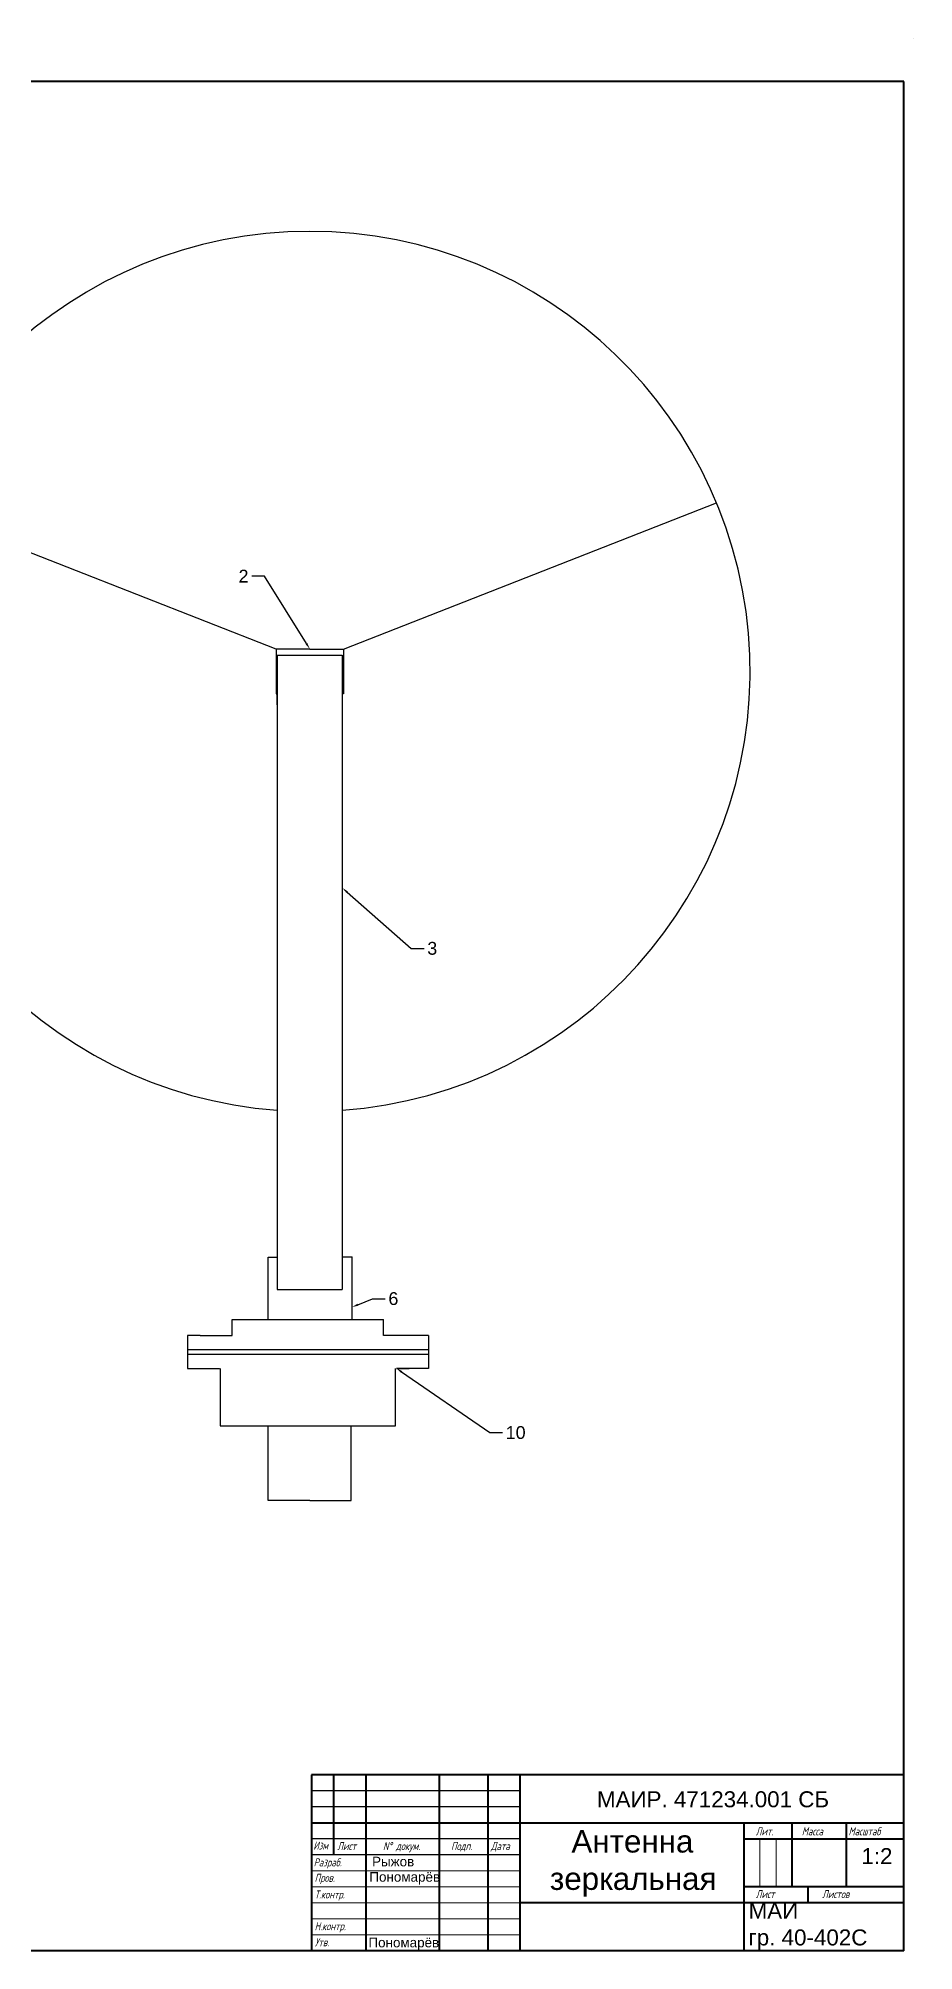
# Model space of a CAD drawing. Header units: millimetres. Extents: x 8 to 2580, y 319 to 2741.
# Drawn here: x 2033 to 2580, y 319 to 1514 of the extents above; entities that cross this region are included whole.
import ezdxf
from ezdxf import colors
from ezdxf.entities.mleader import LeaderData, LeaderLine
from ezdxf.math import Vec2, Vec3

# ---------------------------------------------------------------- set-up
doc = ezdxf.new("R2010")
doc.units = ezdxf.units.MM
doc.layers.add('Основная', color=7, linetype='Continuous', lineweight=40)
doc.layers.add('тонкая', color=7, linetype='Continuous', lineweight=20)
doc.layers.add('Текст', color=7, linetype='Continuous')
doc.styles.get("Standard").update_dxf_attribs({"font": 'arial.ttf'})
doc.styles.add('стиль1', font='romans.shx', dxfattribs={"width": 0.75, "oblique": 15, "height": 3.5})

msp = doc.modelspace()

# ---------------------------------------------------------------- linework, layer by layer
for p, q in [((2579.514, 1513.815), (2579.514, 1513.815)), ((2333.398, 418.724), (2203.398, 418.724)), ((2333.398, 408.724), (2203.398, 408.724)), ((2333.398, 388.724), (2203.398, 388.724)), ((2333.398, 378.724), (2203.398, 378.724)), ((2473.398, 318.724), (2473.398, 318.724))]:
    msp.add_line(p, q)
at = {"lineweight": 30}
for p, q in [((2181.302, 1132.16), (1948.218, 1223.355)), ((2223.302, 1132.16), (2456.309, 1223.541)), ((2202.302, 1132.16), (2181.302, 1132.16)), ((2181.302, 1132.16), (2181.302, 1118.16)), ((2182.002, 1128.24), (2182.002, 740.007)), ((2182.002, 1128.24), (2222.606, 1128.24)), ((2202.302, 1132.16), (2223.302, 1132.16)), ((2222.606, 1128.24), (2222.606, 1118.099)), ((2223.302, 1132.16), (2223.302, 1118.16)), ((2181.302, 1118.16), (2181.302, 1104.16)), ((2182.002, 1111.262), (2182.002, 1121.342)), ((2182.002, 1097.262), (2182.002, 1118.16)), ((2222.602, 1118.158), (2222.602, 1111.158)), ((2222.602, 1118.055), (2222.602, 752.146)), ((2223.302, 1118.16), (2223.302, 1104.16)), ((2181.302, 1104.16), (2182.002, 1104.16)), ((2223.302, 1104.16), (2222.602, 1104.16)), ((2176.302, 713.263), (2176.302, 752.146)), ((2176.302, 752.146), (2182.002, 752.146)), ((2182.002, 752.146), (2182.002, 731.846)), ((2228.664, 752.214), (2222.602, 752.146)), ((2222.602, 752.146), (2222.602, 731.846)), ((2228.664, 713.263), (2228.664, 752.263)), ((2182.002, 731.846), (2222.602, 731.846)), ((2153.875, 703.263), (2153.875, 713.263)), ((2153.875, 713.263), (2248.354, 713.263)), ((2233.125, 713.263), (2233.125, 713.263)), ((2248.375, 703.263), (2248.354, 713.263)), ((2133.875, 703.263), (2125.875, 703.263)), ((2125.875, 703.263), (2125.875, 694.463)), ((2125.875, 703.263), (2125.875, 694.463)), ((2125.875, 703.263), (2125.875, 694.463)), ((2125.875, 694.463), (2125.875, 691.463)), ((2125.875, 694.463), (2125.875, 691.463)), ((2125.875, 694.463), (2276.375, 694.463)), ((2133.875, 703.263), (2153.875, 703.263)), ((2276.375, 703.263), (2248.375, 703.263)), ((2276.375, 703.263), (2276.375, 682.663)), ((2125.875, 691.463), (2125.875, 682.663)), ((2125.875, 691.463), (2125.875, 691.463)), ((2125.875, 691.463), (2276.375, 691.463)), ((2125.875, 682.663), (2133.875, 682.663)), ((2133.875, 682.663), (2137.875, 682.663)), ((2137.875, 682.663), (2145.875, 682.663)), ((2146.375, 682.663), (2146.375, 646.663)), ((2255.875, 646.663), (2255.875, 682.663)), ((2276.375, 682.663), (2256.375, 682.663)), ((2256.375, 682.663), (2264.375, 682.663)), ((2146.375, 646.663), (2255.875, 646.663)), ((2176.224, 599.995), (2176.224, 646.663)), ((2228.224, 599.995), (2228.224, 646.663)), ((2202.224, 599.995), (2176.224, 599.995)), ((2202.224, 599.995), (2228.224, 599.995))]:
    msp.add_line(p, q, dxfattribs=at)
at = {"color": 1, "lineweight": 30}
msp.add_line((2182.002, 1118.158), (2182.002, 1111.158), dxfattribs=at)
at = {"lineweight": 30}
msp.add_arc((2202.302, 1118.158), 275, 274.233321, 625.766679, dxfattribs=at)
at = {"layer": 'Основная'}
for p, q in [((2573.398, 1486.724), (941.398, 1486.724)), ((2573.398, 318.724), (2573.398, 1486.724)), ((2203.398, 428.724), (2203.398, 318.724)), ((2573.398, 428.724), (2203.398, 428.724)), ((2217.398, 378.724), (2217.398, 428.724)), ((2237.398, 428.724), (2237.398, 318.724)), ((2283.398, 318.724), (2283.398, 428.724)), ((2313.398, 428.724), (2313.398, 318.724)), ((2333.398, 428.724), (2333.398, 318.724)), ((2203.398, 398.724), (2573.398, 398.724)), ((2473.398, 398.724), (2473.398, 318.724)), ((2503.398, 398.724), (2503.398, 358.724)), ((2537.398, 398.724), (2537.398, 358.724)), ((2473.398, 388.724), (2573.398, 388.724)), ((2573.398, 358.724), (2473.398, 358.724)), ((2513.398, 358.724), (2513.398, 348.724)), ((2573.398, 348.724), (2333.398, 348.724)), ((2573.398, 318.724), (941.398, 318.724))]:
    msp.add_line(p, q, dxfattribs=at)
at = {"layer": 'тонкая'}
for p, q in [((2483.374, 388.306), (2483.374, 358.724)), ((2493.53, 388.306), (2493.53, 358.724)), ((2203.398, 368.724), (2333.398, 368.724)), ((2333.398, 358.724), (2203.398, 358.724)), ((2333.398, 348.724), (2203.398, 348.724))]:
    msp.add_line(p, q, dxfattribs=at)
for points in [[(2203.398, 338.724), (2333.398, 338.724)], [(2203.398, 328.724), (2333.398, 328.724)]]:
    msp.add_lwpolyline(points, dxfattribs=at)

# ---------------------------------------------------------------- texts
at = {"attachment_point": 1}
for s, width, insert, char_height in [('\\pi48.254;МАИР. 471234.001 СБ', 240, (2333.398, 418.376), 10), ('\\pi32.336;Антенна\\P\\pi18.885;зеркальная', 140, (2333.398, 394.092), 14), ('\\pi9.4188;1:2', 36, (2537.398, 382.847), 10), ('Пономарёв', 46, (2239.506, 367.882), 6), ('МАИ\\Pгр. 40-402С', 100, (2476.371, 348.724), 10), ('Пономарёв', 46, (2238.937, 326.868), 6)]:
    msp.add_mtext_dynamic_manual_height_columns(s, width=width, gutter_width=2.966, heights=[0], dxfattribs=dict(at, insert=insert, char_height=char_height))
note = msp.add_mtext_dynamic_manual_height_columns('Рыжов\\P', width=46, gutter_width=2.966, heights=[7.014, 0], dxfattribs=dict(insert=(2241.192, 377.461), char_height=6, attachment_point=1))
at = {"layer": 'Текст', "style": 'стиль1', "oblique": 15, "width": 0.75}
for s, p in [('Лит.', (2480.834, 390.854)), ('Масса', (2509.583, 390.854)), ('Масштаб', (2538.768, 390.854)), ('Изм', (2204.489, 381.948)), ('Лист', (2219.44, 381.647)), ('N%%d докум. ', (2248.008, 381.647)), ('Подп.', (2290.513, 381.647)), ('Дата', (2315.415, 381.647)), ('Разраб.', (2204.721, 371.446)), ('Пров.', (2205.323, 361.782)), ('Т.контр.', (2205.323, 351.392)), ('Лист', (2480.834, 351.626)), ('Листов', (2522.283, 351.626)), ('Н.контр.', (2205.323, 331.548)), ('Утв.', (2205.323, 321.508))]:
    msp.add_text(s, height=5, dxfattribs=at).set_placement(p)

# ---------------------------------------------------------------- leaders
at = {"lineweight": 13}
ml = msp.add_multileader_mtext('Standard', dxfattribs=at)
ml.set_content('2', color=256)
ml.set_leader_properties()
ml.build(insert=Vec2(0, 0))
ctx = ml.context
ctx.base_point, ctx.char_height, ctx.plane_origin = Vec3(2156.725, 1177.705), 8, Vec3(2201.018, 1149.464)
ctx.text_align_type = 2
notes = []
notes.append((ctx, [(0, (1, 1, 0), (2174.024, 1177.705), (-1, 0), 8, [(0, [(2202.302, 1132.16)], 0, [])])]))
ctx.mtext.insert, ctx.mtext.alignment, ctx.mtext.flow_direction = Vec3(2164.024, 1181.705), 3, 5
ml = msp.add_multileader_mtext('Standard', dxfattribs=at)
ml.set_content('3', color=256)
ml.set_leader_properties()
ml.build(insert=Vec2(0, 0))
ctx = ml.context
ctx.base_point, ctx.char_height, ctx.plane_origin = Vec3(2273.687, 945.063), 8, Vec3(2226.854, 982.866)
notes.append((ctx, [(0, (1, 1, 0), (2265.687, 945.063), (1, 0), 8, [(0, [(2222.602, 982.866)], 0, [])])]))
ctx.mtext.insert, ctx.mtext.flow_direction = Vec3(2275.687, 949.134), 5
ml = msp.add_multileader_mtext('Standard', dxfattribs=at)
ml.set_content('6', color=256)
ml.set_leader_properties()
ml.build(insert=Vec2(0, 0))
ctx = ml.context
ctx.base_point, ctx.char_height, ctx.plane_origin = Vec3(2249.399, 726.177), 8, Vec3(2233.115, 720.893)
notes.append((ctx, [(0, (1, 1, 0), (2241.399, 726.177), (1, 0), 8, [(0, [(2228.664, 720.893)], 0, [])])]))
ctx.mtext.insert, ctx.mtext.flow_direction = Vec3(2251.399, 730.246), 5
ml = msp.add_multileader_mtext('Standard', dxfattribs=at)
ml.set_content('10', color=256)
ml.set_leader_properties()
ml.build(insert=Vec2(0, 0))
ctx = ml.context
ctx.base_point, ctx.char_height, ctx.plane_origin = Vec3(2322.663, 642.489), 8, Vec3(2227.123, 658.29)
notes.append((ctx, [(0, (1, 1, 0), (2314.663, 642.489), (1, 0), 8, [(0, [(2256.375, 682.663)], 0, [])])]))
ctx.mtext.insert, ctx.mtext.flow_direction = Vec3(2324.663, 646.557), 5
for ctx, leaders in notes:
    for number, flags, end, landing, length, lines in leaders:
        leader = LeaderData()
        leader.index, (leader.has_last_leader_line, leader.has_dogleg_vector, leader.attachment_direction) = number, flags
        leader.last_leader_point, leader.dogleg_vector, leader.dogleg_length = Vec3(end), Vec3(landing), length
        for number, points, colour, breaks in lines:
            line = LeaderLine()
            line.index, line.vertices, line.color, line.breaks = number, Vec3.list(points), colors.encode_raw_color(colour), breaks
            leader.lines.append(line)
        ctx.leaders.append(leader)

doc.saveas('drawing.dxf')
